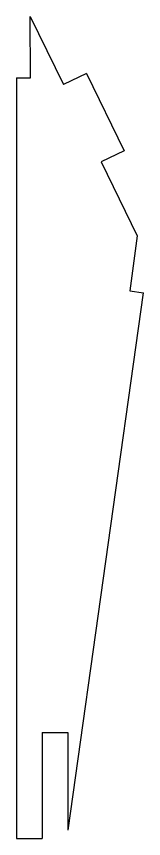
# Model space of a CAD drawing. Header units: millimetres. Extents: x -11497 to 404, y -3854 to 414.
# Drawn here: x -6399.9 to -6390, y -2481.3 to -2417.3 of the extents above; entities that cross this region are included whole.
import ezdxf

# ---------------------------------------------------------------- set-up
doc = ezdxf.new("R2010")
doc.units = ezdxf.units.MM
doc.layers.add('LAYER01', color=7, linetype='Continuous')

msp = doc.modelspace()

# ---------------------------------------------------------------- linework, layer by layer
for p, q in [((-6398.8041, -2417.2933), (-6396.212, -2422.6078)), ((-6398.7856, -2422.0747), (-6398.8041, -2417.2933)), ((-6399.8687, -2422.0789), (-6398.7856, -2422.0747)), ((-6394.4144, -2421.7311), (-6396.212, -2422.6078)), ((-6394.4144, -2421.7311), (-6391.4771, -2427.7535)), ((-6391.4771, -2427.7535), (-6393.2747, -2428.6302)), ((-6393.2747, -2428.6302), (-6390.4672, -2434.3865)), ((-6390.4672, -2434.3865), (-6391.0227, -2438.6807)), ((-6391.0227, -2438.6807), (-6389.9636, -2438.8334))]:
    msp.add_line(p, q)
at = {"layer": 'LAYER01'}
for p, q in [((-6399.8687, -2422.0789), (-6399.8687, -2481.34)), ((-6389.985, -2438.8289), (-6395.8687, -2480.694)), ((-6397.8687, -2473.0839), (-6397.8687, -2481.34)), ((-6397.8687, -2473.0839), (-6395.8687, -2473.0839)), ((-6395.8687, -2473.0839), (-6395.8687, -2480.694)), ((-6399.8687, -2481.34), (-6397.8687, -2481.34))]:
    msp.add_line(p, q, dxfattribs=at)

doc.saveas('drawing.dxf')
